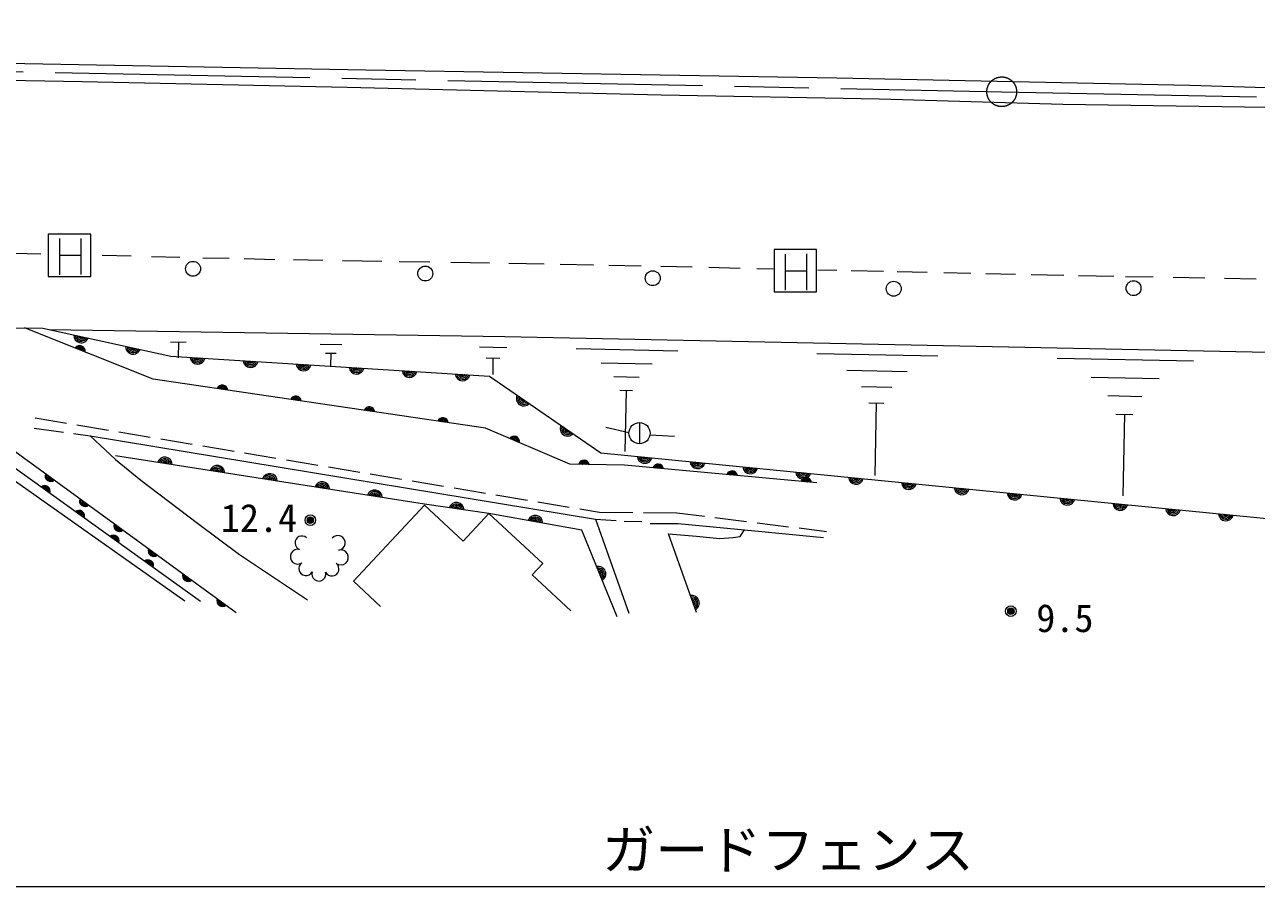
# Model space of a CAD drawing. Units: millimetres, scale not verified. Extents: x 40000 to 680000, y 20000 to 380000.
# Drawn here: x 230963 to 288958, y 249100 to 289673 of the extents above; entities that cross this region are included whole.
import ezdxf
from ezdxf.enums import TextEntityAlignment as Align

# ---------------------------------------------------------------- set-up
doc = ezdxf.new("R2010")
doc.units = ezdxf.units.MM
doc.header["$LTSCALE"] = 1000
doc.header["$PDMODE"] = 32
doc.header["$PDSIZE"] = 500
doc.linetypes.add('CHAIN', pattern=[18.5, 12, -1.5, 3.5, -1.5])
for name, color, linetype, lineweight in [('M-BMK', 2, 'CHAIN', 13), ('M-STR-HTXT', 7, 'Continuous', 13), ('M-STR-STRD', 7, 'Continuous', 13), ('M-WORK', 1, 'Continuous', 13)]:
    doc.layers.add(name, color=color, linetype=linetype, lineweight=lineweight)
doc.styles.add('ＭＳ ゴシック', font='')
doc.styles.get('ＭＳ ゴシック').set_extended_font_data('MS Gothic')

msp = doc.modelspace()

# ---------------------------------------------------------------- linework, layer by layer
at = {"layer": 'M-BMK'}
msp.add_lwpolyline([(121115, 289673), (176905, 288566), (276968, 286512), (376916, 284540), (476868, 282700), (576775, 280458)], dxfattribs=at)
msp.add_circle((276968, 286512), 700, dxfattribs=at)
at = {"layer": 'M-STR-HTXT'}
msp.add_line((223955, 249100), (309833, 249100), dxfattribs=at)
at = {"layer": 'M-STR-STRD'}
msp.add_lwpolyline([(300202, 286373), (285818, 286814), (269199, 287146), (247030, 287532), (225883, 287919), (218932, 288185), (218727, 287907), (218727, 287580), (219079, 287367), (225713, 287136), (233664, 286989), (246142, 286731), (260940, 286363), (271210, 286179), (279842, 285921), (291603, 285755)], dxfattribs=at)
at = {"layer": 'M-WORK'}
for p, q in [((234074, 279813), (232074, 279813)), ((232074, 279813), (232074, 277813)), ((232615, 277898), (232615, 279597)), ((233606, 279608), (233606, 277903)), ((234074, 277813), (234074, 279813)), ((268249, 279086), (266249, 279086)), ((266249, 279086), (266249, 277086)), ((268249, 277086), (268249, 279086)), ((230439, 278909), (231727, 278879)), ((232615, 278813), (233606, 278813)), ((234611, 278812), (235985, 278780)), ((236942, 278757), (238267, 278727)), ((239347, 278701), (240586, 278673)), ((241298, 278656), (242746, 278622)), ((243617, 278607), (245003, 278584)), ((245924, 278568), (247776, 278537)), ((248598, 278523), (250046, 278498)), ((251028, 278482), (252856, 278451)), ((253764, 278435), (255421, 278407)), ((266789, 277171), (266789, 278870)), ((267780, 278881), (267780, 277176)), ((232074, 277813), (234074, 277813)), ((258476, 278352), (259997, 278317)), ((260917, 278297), (262390, 278264)), ((263175, 278246), (264648, 278213)), ((265445, 278196), (266206, 278178)), ((266789, 278086), (267780, 278086)), ((268304, 278132), (269200, 278111)), ((269875, 278096), (271408, 278062)), ((272046, 278048), (273457, 278016)), ((274243, 277999), (275506, 277970)), ((276218, 277954), (277617, 277923)), ((278353, 277907), (279899, 277872)), ((280586, 277860), (282243, 277830)), ((282795, 277821), (284095, 277798)), ((285040, 277781), (286537, 277754)), ((287457, 277738), (288954, 277711)), ((266249, 277086), (268249, 277086)), ((237833, 274734), (238572, 274722)), ((238202, 274728), (238191, 273989)), ((244873, 274624), (245897, 274608)), ((252382, 274501), (253665, 274478)), ((256928, 274420), (261724, 274322)), ((245123, 274211), (245635, 274203)), ((245379, 274207), (245369, 273592)), ((252694, 273982), (253336, 273971)), ((253015, 273976), (253001, 273206)), ((258114, 273756), (260512, 273707)), ((268265, 274192), (273952, 274078)), ((279585, 273965), (286005, 273836)), ((269671, 273405), (272515, 273348)), ((258700, 273104), (259899, 273080)), ((270367, 272633), (271789, 272604)), ((281172, 273077), (284382, 273012)), ((258987, 272459), (259586, 272447)), ((259287, 272453), (259228, 269575)), ((281958, 272204), (283563, 272172)), ((270707, 271867), (271418, 271853)), ((271063, 271860), (270994, 268448)), ((231455, 271161), (232935, 270914)), ((259913, 270938), (259913, 269938)), ((282342, 271340), (283144, 271324)), ((282743, 271332), (282666, 267480)), ((231404, 270679), (232787, 270484)), ((233261, 270417), (234055, 270305)), ((233428, 270831), (234907, 270583)), ((235401, 270501), (236880, 270253)), ((258333, 270721), (259413, 270464)), ((260406, 270365), (261560, 270304)), ((237373, 270171), (238852, 269923)), ((239346, 269840), (240825, 269593)), ((241318, 269510), (242798, 269262)), ((243291, 269180), (244770, 268932)), ((245263, 268850), (246743, 268602)), ((247236, 268520), (248715, 268272)), ((249208, 268189), (250688, 267942)), ((251181, 267859), (252660, 267611)), ((253153, 267529), (254633, 267281)), ((246451, 263464), (249796, 267042)), ((249796, 267042), (251605, 265352)), ((255126, 267199), (256605, 266951)), ((257099, 266868), (258031, 266712)), ((251605, 265352), (252826, 266658)), ((252826, 266658), (255354, 264295)), ((257837, 266383), (258819, 266325)), ((258031, 266712), (259603, 266705)), ((259199, 266300), (260021, 266276)), ((260103, 266702), (261675, 266694)), ((261675, 266694), (262967, 266532)), ((263463, 266470), (264951, 266283)), ((265447, 266221), (266936, 266035)), ((262598, 261988), (261273, 265705)), ((267432, 265973), (268724, 265811)), ((255354, 264295), (254862, 263769)), ((247721, 262277), (246451, 263464)), ((254862, 263769), (256679, 262070))]:
    msp.add_line(p, q, dxfattribs=at)
for points in [[(256181, 278394), (257728, 278368), (257752, 278368)], [(223955, 275480), (231826, 275388), (237845, 274063), (252845, 273125), (258090, 269517), (294557, 265917), (305615, 265578), (309833, 273691)], [(268261, 268099), (259206, 268927), (256639, 268982), (252663, 270666), (237010, 272985), (230964, 275398)], [(232122, 275323), (253578, 274988), (300998, 274022), (309466, 273864)], [(224576, 271907), (229739, 270914), (229794, 270085), (240920, 261996)], [(239249, 262512), (229090, 269800), (228832, 270610), (224544, 271291)], [(234055, 270305), (235235, 269197), (236437, 268228), (239106, 266197), (241075, 264725), (244277, 262590)], [(234055, 270305), (257837, 266383), (259411, 261966)], [(222522, 262869), (221719, 263506), (226050, 269163), (228553, 267445), (229670, 268782), (238507, 262546)], [(258854, 261785), (257198, 265871), (252826, 266658), (249786, 267094), (235238, 269374)], [(260414, 266190), (261739, 266190), (264856, 265883), (268580, 265521)], [(261273, 265705), (262598, 265595), (263702, 265485), (264328, 265521), (264659, 265577), (264856, 265883)]]:
    msp.add_lwpolyline(points, dxfattribs=at)
for centre, radius in [((238893, 278176), 350), ((249826, 277955), 350), ((260537, 277734), 350), ((271884, 277237), 350), ((283175, 277265), 350), ((259913, 270438), 500), ((244414, 266342), 150), ((244414, 266342), 120), ((244414, 266342), 90), ((244414, 266342), 60), ((244414, 266342), 30), ((244414, 266342), 20), ((277398, 262056), 150), ((277398, 262056), 120), ((277398, 262056), 90), ((277398, 262056), 60), ((277398, 262056), 30), ((277398, 262056), 20)]:
    msp.add_circle(centre, radius, dxfattribs=at)
for centre, radius, start, end in [((233626, 275047), 354, 176.37996, 338.78514), ((233626, 275047), 283, 178.604, 336.5611), ((233626, 275047), 212, 182.35033, 332.81478), ((233626, 275047), 142, 190.06206, 325.10305), ((233626, 275047), 100, 200.37972, 314.78539), ((233555, 274304), 256, 350.91938, 145.55861), ((233555, 274304), 205, 354.16468, 142.31332), ((233555, 274304), 154, 359.69912, 136.77887), ((233555, 274304), 102, 11.52238, 124.95561), ((233555, 274304), 100, 12.46786, 124.01013), ((236068, 274510), 354, 176.37996, 338.78514), ((236068, 274510), 283, 178.604, 336.5611), ((236068, 274510), 212, 182.35033, 332.81478), ((236068, 274510), 142, 190.06206, 325.10305), ((236068, 274510), 100, 200.37972, 314.78539), ((239110, 274038), 354, 185.2167, 347.62188), ((239110, 274038), 283, 187.44074, 345.39784), ((239110, 274038), 212, 191.18706, 341.65151), ((239110, 274038), 142, 198.89879, 333.93978), ((239110, 274038), 100, 209.21646, 323.62212), ((241605, 273882), 354, 185.2167, 347.62188), ((241605, 273882), 283, 187.44074, 345.39784), ((241605, 273882), 212, 191.18706, 341.65151), ((241605, 273882), 142, 198.89879, 333.93978), ((241605, 273882), 100, 209.21646, 323.62212), ((244101, 273726), 354, 185.2167, 347.62188), ((244101, 273726), 283, 187.44074, 345.39784), ((244101, 273726), 212, 191.18706, 341.65151), ((244101, 273726), 142, 198.89879, 333.93978), ((244101, 273726), 100, 209.21646, 323.62212), ((246596, 273570), 354, 185.2167, 347.62188), ((246596, 273570), 283, 187.44074, 345.39784), ((246596, 273570), 212, 191.18706, 341.65151), ((246596, 273570), 142, 198.89879, 333.93978), ((246596, 273570), 100, 209.21646, 323.62212), ((249091, 273414), 354, 185.2167, 347.62188), ((249091, 273414), 283, 187.44074, 345.39784), ((249091, 273414), 212, 191.18706, 341.65151), ((249091, 273414), 142, 198.89879, 333.93978), ((249091, 273414), 100, 209.21646, 323.62212), ((251586, 273258), 354, 185.2167, 347.62188), ((251586, 273258), 283, 187.44074, 345.39784), ((251586, 273258), 212, 191.18706, 341.65151), ((251586, 273258), 142, 198.89879, 333.93978), ((251586, 273258), 100, 209.21646, 323.62212), ((240269, 272446), 256, 4.25341, 158.89265), ((240269, 272446), 205, 7.49871, 155.64735), ((240269, 272446), 154, 13.03316, 150.1129), ((240269, 272446), 102, 24.85642, 138.28964), ((240269, 272446), 100, 25.8019, 137.34416), ((243731, 271933), 256, 4.25341, 158.89265), ((243731, 271933), 205, 7.49871, 155.64735), ((243731, 271933), 154, 13.03316, 150.1129), ((243731, 271933), 102, 24.85642, 138.28964), ((243731, 271933), 100, 25.8019, 137.34416), ((254468, 272074), 354, 154.28036, 316.68554), ((254468, 272074), 283, 156.5044, 314.4615), ((254468, 272074), 212, 160.25072, 310.71517), ((254468, 272074), 142, 167.96245, 303.00344), ((254468, 272074), 100, 178.28011, 292.68578), ((247193, 271420), 256, 4.25341, 158.89265), ((247193, 271420), 205, 7.49871, 155.64735), ((247193, 271420), 154, 13.03316, 150.1129), ((247193, 271420), 102, 24.85642, 138.28964), ((247193, 271420), 100, 25.8019, 137.34416), ((250655, 270907), 256, 4.25341, 158.89265), ((250655, 270907), 205, 7.49871, 155.64735), ((250655, 270907), 154, 13.03316, 150.1129), ((250655, 270907), 102, 24.85642, 138.28964), ((250655, 270907), 100, 25.8019, 137.34416), ((254003, 270038), 256, 349.72233, 144.36156), ((256528, 270657), 354, 154.28036, 316.68554), ((256528, 270657), 283, 156.5044, 314.4615), ((256528, 270657), 212, 160.25072, 310.71517), ((256528, 270657), 142, 167.96245, 303.00344), ((256528, 270657), 100, 178.28011, 292.68578), ((254003, 270038), 205, 352.96762, 141.11626), ((254003, 270038), 154, 358.50207, 135.58182), ((254003, 270038), 102, 10.32533, 123.75856), ((254003, 270038), 100, 11.27081, 122.81308), ((237563, 268954), 354, 359.89162, 162.29679), ((237563, 268954), 283, 2.11565, 160.07275), ((237563, 268954), 212, 5.86198, 156.32643), ((237563, 268954), 142, 13.57371, 148.6147), ((257298, 268912), 256, 11.44841, 166.08764), ((257298, 268912), 205, 14.6937, 162.84234), ((260158, 269367), 354, 183.15876, 345.56394), ((260158, 269367), 283, 185.3828, 343.3399), ((260158, 269367), 212, 189.12913, 339.59357), ((260158, 269367), 142, 196.84086, 331.88185), ((260158, 269367), 100, 207.15852, 321.56418), ((262645, 269122), 354, 183.15876, 345.56394), ((262645, 269122), 283, 185.3828, 343.3399), ((232183, 268418), 256, 156.66146, 311.3007), ((237563, 268954), 100, 23.89137, 138.29704), ((240033, 268567), 354, 359.89162, 162.29679), ((240033, 268567), 283, 2.11565, 160.07275), ((240033, 268567), 212, 5.86198, 156.32643), ((240033, 268567), 142, 13.57371, 148.6147), ((240033, 268567), 100, 23.89137, 138.29704), ((242503, 268180), 354, 359.89162, 162.29679), ((257298, 268912), 154, 20.22815, 157.30789), ((257298, 268912), 102, 32.05141, 145.48463), ((257298, 268912), 100, 32.99689, 144.53916), ((260787, 268726), 256, 7.45446, 162.09369), ((260787, 268726), 205, 10.69975, 158.84839), ((260787, 268726), 154, 16.2342, 153.31394), ((260787, 268726), 102, 28.05746, 141.49068), ((260787, 268726), 100, 29.00294, 140.54521), ((262645, 269122), 212, 189.12913, 339.59357), ((262645, 269122), 142, 196.84086, 331.88185), ((262645, 269122), 100, 207.15852, 321.56418), ((264273, 268407), 256, 7.45446, 162.09369), ((264273, 268407), 205, 10.69975, 158.84839), ((264273, 268407), 154, 16.2342, 153.31394), ((265133, 268876), 354, 183.15876, 345.56394), ((265133, 268876), 283, 185.3828, 343.3399), ((265133, 268876), 212, 189.12913, 339.59357), ((265133, 268876), 142, 196.84086, 331.88185), ((265133, 268876), 100, 207.15852, 321.56418), ((267621, 268631), 354, 183.15876, 345.56394), ((267621, 268631), 283, 185.3828, 343.3399), ((267621, 268631), 212, 189.12913, 339.59357), ((267621, 268631), 142, 196.84086, 331.88185), ((267621, 268631), 100, 207.15852, 321.56418), ((231904, 267712), 256, 337.02506, 131.66429), ((232183, 268418), 205, 159.90676, 308.0554), ((232183, 268418), 154, 165.44121, 302.52095), ((232183, 268418), 102, 177.26447, 290.69769), ((232183, 268418), 100, 178.20995, 289.75221), ((242503, 268180), 283, 2.11565, 160.07275), ((242503, 268180), 212, 5.86198, 156.32643), ((242503, 268180), 142, 13.57371, 148.6147), ((242503, 268180), 100, 23.89137, 138.29704), ((244973, 267793), 354, 359.89162, 162.29679), ((244973, 267793), 283, 2.11565, 160.07275), ((244973, 267793), 212, 5.86198, 156.32643), ((244973, 267793), 142, 13.57371, 148.6147), ((264273, 268407), 102, 28.05746, 141.49068), ((264273, 268407), 100, 29.00294, 140.54521), ((267758, 268088), 256, 7.45446, 162.09369), ((267758, 268088), 205, 10.69975, 158.84839), ((267758, 268088), 154, 16.2342, 153.31394), ((267758, 268088), 102, 28.05746, 141.49068), ((267758, 268088), 100, 29.00294, 140.54521), ((270109, 268385), 354, 183.15876, 345.56394), ((270109, 268385), 283, 185.3828, 343.3399), ((270109, 268385), 212, 189.12913, 339.59357), ((270109, 268385), 142, 196.84086, 331.88185), ((270109, 268385), 100, 207.15852, 321.56418), ((272597, 268139), 354, 183.15876, 345.56394), ((272597, 268139), 283, 185.3828, 343.3399), ((272597, 268139), 212, 189.12913, 339.59357), ((272597, 268139), 142, 196.84086, 331.88185), ((272597, 268139), 100, 207.15852, 321.56418), ((231904, 267712), 205, 340.27035, 128.41899), ((231904, 267712), 154, 345.8048, 122.88454), ((231904, 267712), 102, 357.62806, 111.06128), ((231904, 267712), 100, 358.57354, 110.11581), ((244973, 267793), 100, 23.89137, 138.29704), ((247443, 267406), 354, 359.89162, 162.29679), ((247443, 267406), 283, 2.11565, 160.07275), ((247443, 267406), 212, 5.86198, 156.32643), ((247443, 267406), 142, 13.57371, 148.6147), ((247443, 267406), 100, 23.89137, 138.29704), ((275085, 267894), 354, 183.15876, 345.56394), ((275085, 267894), 283, 185.3828, 343.3399), ((275085, 267894), 212, 189.12913, 339.59357), ((275085, 267894), 142, 196.84086, 331.88185), ((275085, 267894), 100, 207.15852, 321.56418), ((277573, 267648), 354, 183.15876, 345.56394), ((277573, 267648), 283, 185.3828, 343.3399), ((277573, 267648), 212, 189.12913, 339.59357), ((277573, 267648), 142, 196.84086, 331.88185), ((277573, 267648), 100, 207.15852, 321.56418), ((280061, 267402), 354, 183.15876, 345.56394), ((280061, 267402), 283, 185.3828, 343.3399), ((280061, 267402), 212, 189.12913, 339.59357), ((280061, 267402), 142, 196.84086, 331.88185), ((280061, 267402), 100, 207.15852, 321.56418), ((233529, 266546), 256, 337.02506, 131.66429), ((233800, 267242), 256, 156.66146, 311.3007), ((233800, 267242), 205, 159.90676, 308.0554), ((233800, 267242), 154, 165.44121, 302.52095), ((233800, 267242), 102, 177.26447, 290.69769), ((233800, 267242), 100, 178.20995, 289.75221), ((251298, 266822), 354, 0.63423, 163.03941), ((251298, 266822), 283, 2.85827, 160.81537), ((251298, 266822), 212, 6.6046, 157.06904), ((251298, 266822), 142, 14.31632, 149.35731), ((251298, 266822), 100, 24.63399, 139.03965), ((282549, 267157), 354, 183.15876, 345.56394), ((282549, 267157), 283, 185.3828, 343.3399), ((282549, 267157), 212, 189.12913, 339.59357), ((282549, 267157), 142, 196.84086, 331.88185), ((282549, 267157), 100, 207.15852, 321.56418), ((285037, 266911), 354, 183.15876, 345.56394), ((285037, 266911), 283, 185.3828, 343.3399), ((285037, 266911), 212, 189.12913, 339.59357), ((285037, 266911), 142, 196.84086, 331.88185), ((285037, 266911), 100, 207.15852, 321.56418), ((233529, 266546), 205, 340.27035, 128.41899), ((233529, 266546), 154, 345.8048, 122.88454), ((233529, 266546), 102, 357.62806, 111.06128), ((233529, 266546), 100, 358.57354, 110.11581), ((255002, 266211), 354, 358.59623, 161.00141), ((255002, 266211), 283, 0.82027, 158.77737), ((255002, 266211), 212, 4.56659, 155.03104), ((255002, 266211), 142, 12.27832, 147.31931), ((255002, 266211), 100, 22.59599, 137.00165), ((287525, 266665), 354, 183.15876, 345.56394), ((287525, 266665), 283, 185.3828, 343.3399), ((287525, 266665), 212, 189.12913, 339.59357), ((287525, 266665), 142, 196.84086, 331.88185), ((287525, 266665), 100, 207.15852, 321.56418), ((235154, 265381), 256, 337.02506, 131.66429), ((235418, 266066), 256, 156.66146, 311.3007), ((235418, 266066), 205, 159.90676, 308.0554), ((235418, 266066), 154, 165.44121, 302.52095), ((235418, 266066), 102, 177.26447, 290.69769), ((235418, 266066), 100, 178.20995, 289.75221), ((245710, 265275), 344, 278.02627, 140.0627), ((235154, 265381), 205, 340.27035, 128.41899), ((235154, 265381), 154, 345.8048, 122.88454), ((235154, 265381), 102, 357.62806, 111.06128), ((235154, 265381), 100, 358.57354, 110.11581), ((244021, 265272), 327, 48.05697, 250.032), ((236779, 264215), 256, 337.02506, 131.66429), ((237036, 264890), 256, 156.66146, 311.3007), ((237036, 264890), 205, 159.90676, 308.0554), ((237036, 264890), 154, 165.44121, 302.52095), ((237036, 264890), 102, 177.26447, 290.69769), ((237036, 264890), 100, 178.20995, 289.75221), ((243820, 264626), 351, 75.21658, 302.87239), ((245850, 264589), 357, 233.0818, 105.00717), ((236779, 264215), 205, 340.27035, 128.41899), ((236779, 264215), 154, 345.8048, 122.88454), ((236779, 264215), 102, 357.62806, 111.06128), ((236779, 264215), 100, 358.57354, 110.11581), ((244201, 264062), 330, 125.34215, 332.74682), ((244814, 263811), 334, 162.80821, 15.28076), ((245433, 264044), 330, 205.99053, 52.09845), ((257976, 263808), 354, 300.86531, 103.27049), ((257976, 263808), 283, 303.08935, 101.04645), ((257976, 263808), 212, 306.83568, 97.30012), ((257976, 263808), 142, 314.54741, 89.58839), ((257976, 263808), 100, 324.86507, 79.27073), ((238653, 263714), 256, 156.66146, 311.3007), ((238653, 263714), 205, 159.90676, 308.0554), ((238653, 263714), 154, 165.44121, 302.52095), ((238653, 263714), 102, 177.26447, 290.69769), ((238653, 263714), 100, 178.20995, 289.75221), ((262379, 262440), 354, 298.41529, 100.82047), ((262379, 262440), 283, 300.63933, 98.59643), ((240271, 262538), 256, 156.66146, 311.3007), ((240271, 262538), 205, 159.90676, 308.0554), ((240271, 262538), 154, 165.44121, 302.52095), ((240271, 262538), 102, 177.26447, 290.69769), ((240271, 262538), 100, 178.20995, 289.75221), ((262379, 262440), 212, 304.38566, 94.8501), ((262379, 262440), 142, 312.09739, 87.13837), ((262379, 262440), 100, 322.41505, 76.82071)]:
    msp.add_arc(centre, radius, start, end, dxfattribs=at)
for p in [(244414, 266342), (277398, 262056)]:
    msp.add_point(p, dxfattribs=at)

# ---------------------------------------------------------------- texts
at = {"layer": 'M-STR-HTXT', "style": 'ＭＳ ゴシック'}
msp.add_text('ガードフェンス', height=1833, dxfattribs=at).set_placement((266905, 250822), align=Align.MIDDLE_CENTER)
at = {"layer": 'M-WORK', "style": 'ＭＳ ゴシック'}
for s, p in [('12.4', (241996, 266445)), ('9.5', (279942, 261733))]:
    msp.add_text(s, height=1320, dxfattribs=at).set_placement(p, align=Align.MIDDLE_CENTER)

doc.saveas('drawing.dxf')
